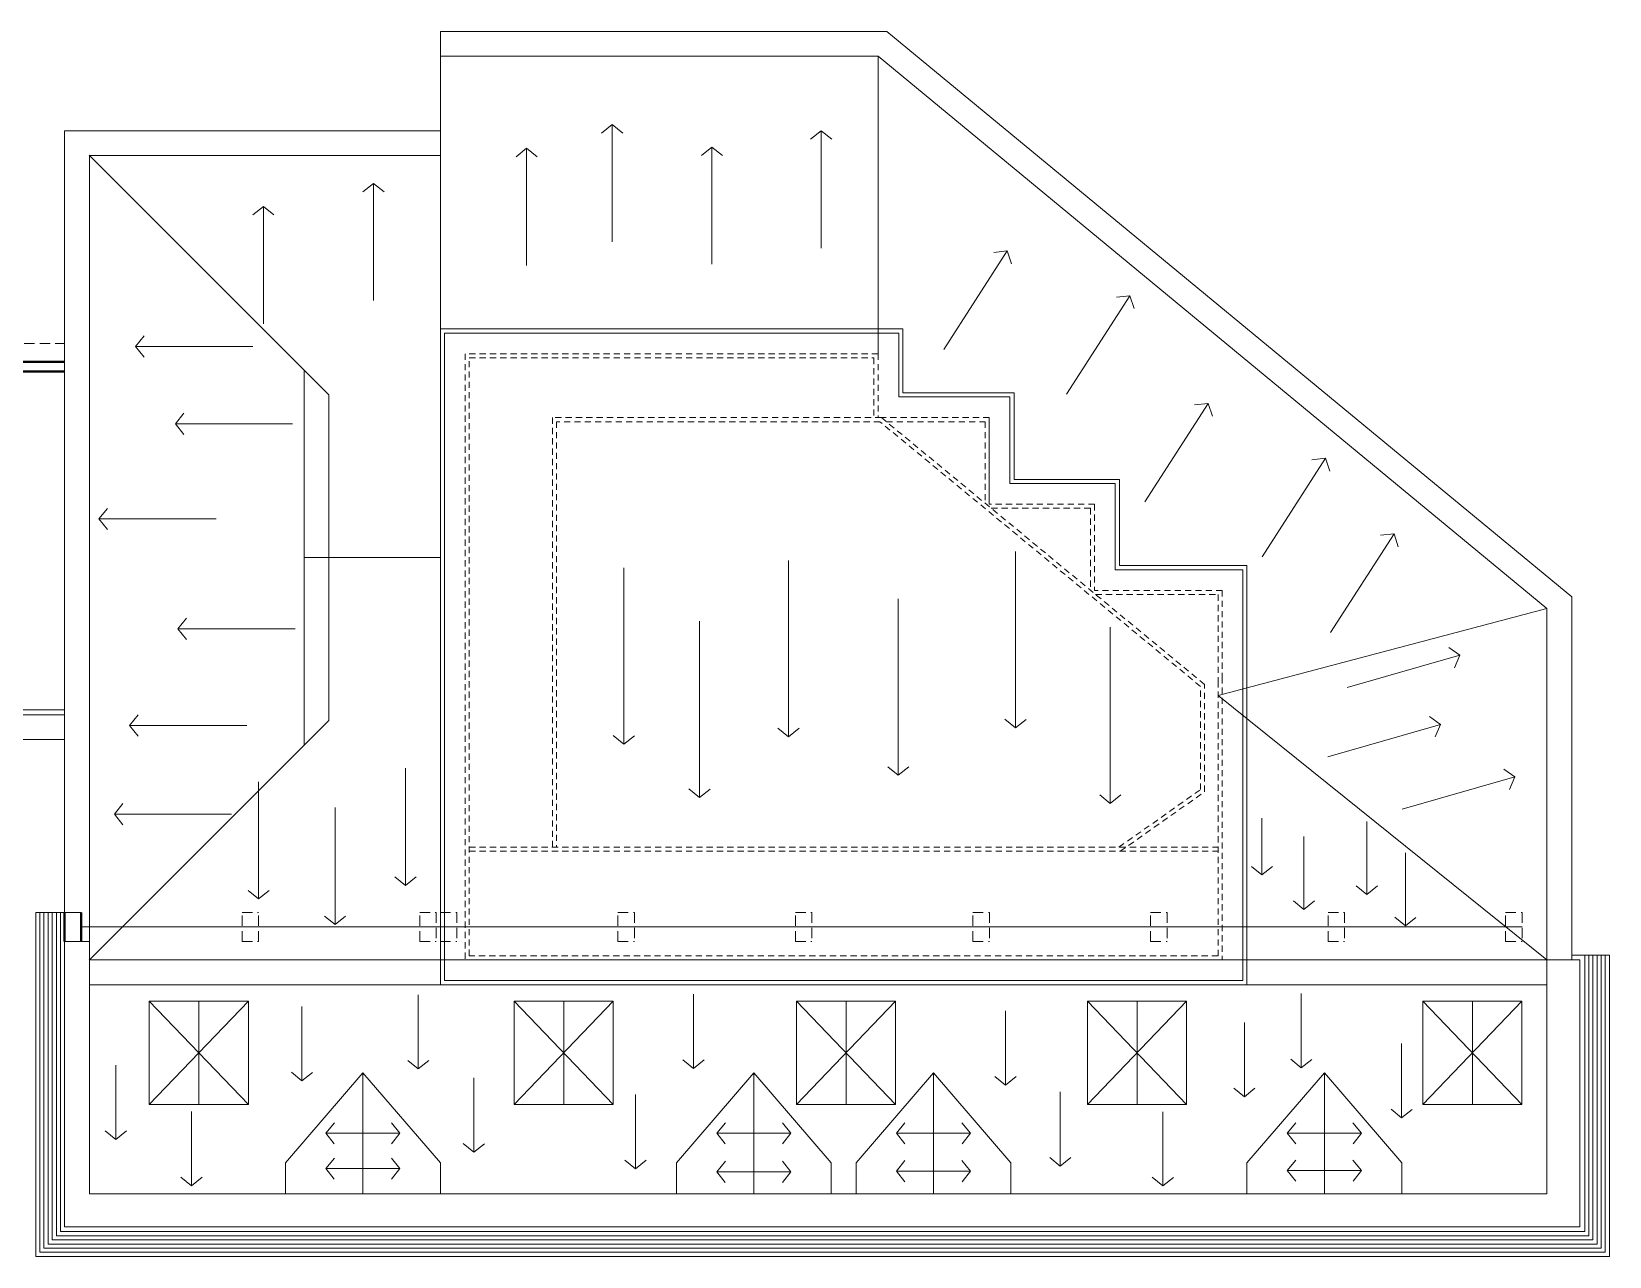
# Model space of a CAD drawing. Header units: inches. Extents: x 1352 to 5457, y 84 to 1168.
# Drawn here: x 2528.52 to 2566.74, y 84.43 to 114.08 of the extents above; entities that cross this region are included whole.
import ezdxf

# ---------------------------------------------------------------- set-up
doc = ezdxf.new("R2010")
doc.units = ezdxf.units.IN
doc.header["$MEASUREMENT"] = 0
doc.linetypes.add('DASHED2', pattern=[0.375, 0.25, -0.125])
for name, color, linetype, lineweight in [('col', 250, 'Continuous', 40), ('hatch', 250, 'DASHED2', 9), ('roof', 250, 'Continuous', 20), ('wall', 7, 'Continuous', 40)]:
    doc.layers.add(name, color=color, linetype=linetype, lineweight=lineweight)

msp = doc.modelspace()

# ---------------------------------------------------------------- linework, layer by layer
at = {"layer": 'col'}
for p, q in [((2529.322, 92.053), (2529.322, 92.753)), ((2529.722, 92.053), (2529.722, 92.753))]:
    msp.add_line(p, q, dxfattribs=at)
at = {"layer": 'hatch', "linetype": 'ByBlock'}
for p, q in [((2549.239, 114.082), (2538.422, 114.082)), ((2538.422, 114.082), (2538.422, 91.003)), ((2565.822, 100.393), (2549.239, 114.082)), ((2549.023, 113.482), (2538.422, 113.482)), ((2565.222, 100.111), (2549.023, 113.482)), ((2549.023, 113.482), (2549.023, 106.282)), ((2538.422, 111.682), (2529.322, 111.682)), ((2529.322, 111.682), (2529.322, 85.141)), ((2542.582, 111.828), (2542.326, 111.623)), ((2542.582, 108.991), (2542.582, 111.828)), ((2542.582, 111.828), (2542.838, 111.623)), ((2547.646, 111.678), (2547.39, 111.473)), ((2547.646, 108.841), (2547.646, 111.678)), ((2547.646, 111.678), (2547.903, 111.473)), ((2540.512, 111.257), (2540.256, 111.051)), ((2540.512, 108.42), (2540.512, 111.257)), ((2540.512, 111.257), (2540.769, 111.051)), ((2545.001, 111.285), (2544.745, 111.079)), ((2545.001, 108.448), (2545.001, 111.285)), ((2545.001, 111.285), (2545.258, 111.079)), ((2529.917, 111.092), (2535.722, 105.288)), ((2538.422, 111.082), (2529.922, 111.082)), ((2529.922, 111.082), (2529.922, 85.941)), ((2536.804, 110.407), (2536.548, 110.201)), ((2536.804, 107.57), (2536.804, 110.407)), ((2536.804, 110.407), (2537.06, 110.201)), ((2534.137, 109.846), (2533.881, 109.641)), ((2534.137, 107.009), (2534.137, 109.846)), ((2534.137, 109.846), (2534.393, 109.641)), ((2550.617, 106.383), (2552.152, 108.77)), ((2552.152, 108.77), (2551.825, 108.735)), ((2552.152, 108.77), (2552.256, 108.459)), ((2553.589, 105.301), (2555.124, 107.687)), ((2555.124, 107.687), (2554.797, 107.653)), ((2555.124, 107.687), (2555.228, 107.376)), ((2531.042, 106.455), (2531.248, 106.711)), ((2549.623, 106.882), (2538.422, 106.882)), ((2549.623, 106.882), (2549.623, 105.334)), ((2533.88, 106.455), (2531.042, 106.455)), ((2531.042, 106.455), (2531.248, 106.199)), ((2535.122, 96.803), (2535.122, 105.888)), ((2535.722, 97.403), (2535.722, 105.288)), ((2552.318, 105.334), (2549.623, 105.334)), ((2552.318, 105.334), (2552.318, 103.239)), ((2532.007, 104.585), (2532.213, 104.841)), ((2551.718, 104.734), (2551.718, 102.639)), ((2555.483, 102.694), (2557.017, 105.08)), ((2557.017, 105.08), (2556.691, 105.046)), ((2557.017, 105.08), (2557.122, 104.769)), ((2534.845, 104.585), (2532.007, 104.585)), ((2532.007, 104.585), (2532.213, 104.329)), ((2558.324, 101.363), (2559.858, 103.75)), ((2559.858, 103.75), (2559.531, 103.715)), ((2559.858, 103.75), (2559.962, 103.438)), ((2554.868, 103.239), (2552.318, 103.239)), ((2554.868, 103.239), (2554.868, 101.152)), ((2530.155, 102.28), (2530.361, 102.536)), ((2532.993, 102.28), (2530.155, 102.28)), ((2530.155, 102.28), (2530.361, 102.024)), ((2559.984, 99.534), (2561.519, 101.921)), ((2561.519, 101.921), (2561.192, 101.886)), ((2561.519, 101.921), (2561.623, 101.61)), ((2535.122, 101.346), (2538.422, 101.346)), ((2546.853, 97.009), (2546.853, 101.277)), ((2552.349, 97.224), (2552.349, 101.492)), ((2542.865, 96.829), (2542.865, 101.097)), ((2557.958, 101.152), (2554.868, 101.152)), ((2557.958, 101.152), (2557.958, 99.051)), ((2549.511, 96.076), (2549.511, 100.344)), ((2565.822, 91.603), (2565.822, 100.393)), ((2532.066, 99.618), (2532.272, 99.875)), ((2544.697, 95.537), (2544.697, 99.805)), ((2565.222, 100.111), (2557.258, 98.005)), ((2565.222, 85.941), (2565.222, 100.111)), ((2534.903, 99.618), (2532.066, 99.618)), ((2532.066, 99.618), (2532.272, 99.362)), ((2554.648, 95.394), (2554.648, 99.662)), ((2557.958, 99.051), (2557.958, 91.003)), ((2557.958, 99.051), (2557.958, 99.051)), ((2560.384, 98.199), (2563.112, 98.981)), ((2563.112, 98.981), (2562.844, 99.171)), ((2563.112, 98.981), (2562.985, 98.678)), ((2557.358, 98.451), (2557.358, 98.451)), ((2565.222, 91.603), (2557.258, 98.005)), ((2529.322, 97.541), (2524.723, 97.541)), ((2529.322, 97.656), (2525.323, 97.656)), ((2530.896, 97.281), (2531.102, 97.537)), ((2562.646, 97.308), (2562.378, 97.497)), ((2529.917, 91.599), (2535.722, 97.403)), ((2533.734, 97.281), (2530.896, 97.281)), ((2530.896, 97.281), (2531.102, 97.025)), ((2546.853, 97.009), (2546.598, 97.216)), ((2546.853, 97.009), (2547.11, 97.213)), ((2552.349, 97.224), (2552.095, 97.432)), ((2552.349, 97.224), (2552.607, 97.428)), ((2559.919, 96.525), (2562.646, 97.308)), ((2562.646, 97.308), (2562.519, 97.005)), ((2529.322, 96.941), (2525.323, 96.941)), ((2542.865, 96.829), (2542.61, 97.037)), ((2542.865, 96.829), (2543.122, 97.033)), ((2537.579, 96.248), (2537.579, 93.41)), ((2549.511, 96.076), (2549.257, 96.283)), ((2549.511, 96.076), (2549.769, 96.28)), ((2561.72, 95.254), (2564.448, 96.036)), ((2564.448, 96.036), (2564.179, 96.225)), ((2564.448, 96.036), (2564.32, 95.733)), ((2534.022, 95.92), (2534.022, 93.082)), ((2544.697, 95.537), (2544.443, 95.745)), ((2544.697, 95.537), (2544.955, 95.741)), ((2554.648, 95.394), (2554.394, 95.601)), ((2554.648, 95.394), (2554.906, 95.598)), ((2530.529, 95.135), (2530.735, 95.391)), ((2535.871, 95.296), (2535.871, 92.459)), ((2533.367, 95.135), (2530.529, 95.135)), ((2530.529, 95.135), (2530.735, 94.879)), ((2558.318, 93.661), (2558.318, 95.038)), ((2560.861, 93.191), (2560.861, 94.956)), ((2559.339, 92.829), (2559.339, 94.594)), ((2561.794, 92.431), (2561.794, 94.196)), ((2558.318, 93.661), (2558.064, 93.868)), ((2558.318, 93.661), (2558.576, 93.865)), ((2534.022, 93.082), (2533.766, 93.288)), ((2534.022, 93.082), (2534.278, 93.288)), ((2537.579, 93.41), (2537.322, 93.616)), ((2537.579, 93.41), (2537.835, 93.616)), ((2560.861, 93.191), (2560.606, 93.398)), ((2560.861, 93.191), (2561.118, 93.395)), ((2559.339, 92.829), (2559.085, 93.036)), ((2559.339, 92.829), (2559.597, 93.033)), ((2528.622, 92.753), (2529.722, 92.753)), ((2528.622, 92.753), (2528.622, 84.426)), ((2528.722, 92.753), (2528.722, 84.526)), ((2528.822, 92.753), (2528.822, 84.626)), ((2528.922, 92.753), (2528.922, 84.726)), ((2529.022, 92.753), (2529.022, 84.826)), ((2529.122, 92.753), (2529.122, 84.926)), ((2529.222, 92.753), (2529.222, 85.026)), ((2535.871, 92.459), (2535.615, 92.665)), ((2535.871, 92.459), (2536.127, 92.665)), ((2561.794, 92.431), (2561.539, 92.638)), ((2561.794, 92.431), (2562.051, 92.635)), ((2529.722, 92.403), (2564.622, 92.403)), ((2529.322, 92.053), (2529.922, 92.053)), ((2566.137, 91.718), (2565.822, 91.718)), ((2566.137, 91.718), (2566.137, 85.026)), ((2566.137, 91.718), (2566.737, 91.718)), ((2566.237, 91.718), (2566.237, 84.926)), ((2566.337, 91.718), (2566.337, 84.826)), ((2566.437, 91.718), (2566.437, 84.726)), ((2566.537, 91.718), (2566.537, 84.626)), ((2566.637, 91.718), (2566.637, 84.526)), ((2566.737, 91.718), (2566.737, 84.426)), ((2529.922, 91.603), (2539.022, 91.603)), ((2539.022, 91.603), (2557.358, 91.603)), ((2566.022, 91.603), (2557.358, 91.603)), ((2566.022, 91.603), (2566.022, 85.141)), ((2529.922, 91.003), (2557.958, 91.003)), ((2557.958, 91.003), (2565.222, 91.003)), ((2531.372, 90.603), (2533.772, 90.603)), ((2531.372, 88.103), (2531.372, 90.603)), ((2531.372, 88.103), (2533.772, 90.603)), ((2533.772, 88.103), (2531.372, 90.603)), ((2532.572, 88.103), (2532.572, 90.603)), ((2533.772, 88.103), (2533.772, 90.603)), ((2537.889, 88.964), (2537.889, 90.759)), ((2540.21, 90.603), (2542.61, 90.603)), ((2540.21, 88.103), (2540.21, 90.603)), ((2540.21, 88.103), (2542.61, 90.603)), ((2542.61, 88.103), (2540.21, 90.603)), ((2541.41, 88.103), (2541.41, 90.603)), ((2542.61, 88.103), (2542.61, 90.603)), ((2544.553, 88.979), (2544.553, 90.774)), ((2547.048, 90.603), (2549.448, 90.603)), ((2547.048, 88.103), (2547.048, 90.603)), ((2547.048, 88.103), (2549.448, 90.603)), ((2549.448, 88.103), (2547.048, 90.603)), ((2548.248, 88.103), (2548.248, 90.603)), ((2549.448, 88.103), (2549.448, 90.603)), ((2554.095, 90.603), (2556.495, 90.603)), ((2554.095, 88.103), (2554.095, 90.603)), ((2554.095, 88.103), (2556.495, 90.603)), ((2556.495, 88.103), (2554.095, 90.603)), ((2555.295, 88.103), (2555.295, 90.603)), ((2556.495, 88.103), (2556.495, 90.603)), ((2559.273, 88.993), (2559.273, 90.788)), ((2564.617, 90.603), (2562.217, 90.603)), ((2562.217, 88.103), (2562.217, 90.603)), ((2564.617, 88.103), (2562.217, 90.603)), ((2562.217, 88.103), (2564.617, 90.603)), ((2563.417, 88.103), (2563.417, 90.603)), ((2564.617, 88.103), (2564.617, 90.603)), ((2535.068, 88.678), (2535.068, 90.474)), ((2552.109, 88.576), (2552.109, 90.372)), ((2557.895, 88.292), (2557.895, 90.087)), ((2561.701, 87.781), (2561.701, 89.577)), ((2530.563, 87.259), (2530.563, 89.055)), ((2537.889, 88.964), (2537.634, 89.171)), ((2537.889, 88.964), (2538.146, 89.168)), ((2544.553, 88.979), (2544.299, 89.186)), ((2544.553, 88.979), (2544.811, 89.182)), ((2559.273, 88.993), (2559.018, 89.2)), ((2559.273, 88.993), (2559.53, 89.197)), ((2534.672, 86.691), (2536.547, 88.872)), ((2535.068, 88.678), (2534.814, 88.885)), ((2535.068, 88.678), (2535.326, 88.882)), ((2536.547, 88.872), (2536.547, 85.941)), ((2538.422, 86.691), (2536.547, 88.872)), ((2539.23, 86.951), (2539.23, 88.747)), ((2544.14, 86.691), (2546.015, 88.872)), ((2546.015, 88.872), (2546.015, 85.941)), ((2547.89, 86.691), (2546.015, 88.872)), ((2548.49, 86.691), (2550.365, 88.872)), ((2550.365, 88.872), (2550.365, 85.941)), ((2552.24, 86.691), (2550.365, 88.872)), ((2552.109, 88.576), (2551.854, 88.783)), ((2552.109, 88.576), (2552.366, 88.78)), ((2557.958, 86.691), (2559.833, 88.872)), ((2559.833, 88.872), (2559.833, 85.941)), ((2561.708, 86.691), (2559.833, 88.872)), ((2543.146, 86.55), (2543.146, 88.345)), ((2553.435, 86.615), (2553.435, 88.411)), ((2557.895, 88.292), (2557.64, 88.499)), ((2557.895, 88.292), (2558.152, 88.496)), ((2531.372, 88.103), (2533.772, 88.103)), ((2532.393, 86.137), (2532.393, 87.933)), ((2540.21, 88.103), (2542.61, 88.103)), ((2547.048, 88.103), (2549.448, 88.103)), ((2554.095, 88.103), (2556.495, 88.103)), ((2555.917, 86.135), (2555.917, 87.93)), ((2561.701, 87.781), (2561.447, 87.989)), ((2561.701, 87.781), (2561.959, 87.985)), ((2564.617, 88.103), (2562.217, 88.103)), ((2535.649, 87.406), (2535.856, 87.661)), ((2537.445, 87.406), (2537.237, 87.661)), ((2545.117, 87.406), (2545.325, 87.661)), ((2546.913, 87.406), (2546.705, 87.661)), ((2549.467, 87.406), (2549.675, 87.661)), ((2551.263, 87.406), (2551.055, 87.661)), ((2558.935, 87.406), (2559.143, 87.661)), ((2560.731, 87.406), (2560.523, 87.661)), ((2530.563, 87.259), (2530.308, 87.467)), ((2530.563, 87.259), (2530.82, 87.463)), ((2535.649, 87.406), (2535.853, 87.149)), ((2535.649, 87.406), (2537.445, 87.406)), ((2537.445, 87.406), (2537.241, 87.149)), ((2539.23, 86.951), (2538.976, 87.159)), ((2539.23, 86.951), (2539.488, 87.155)), ((2545.117, 87.406), (2545.321, 87.149)), ((2545.117, 87.406), (2546.913, 87.406)), ((2546.913, 87.406), (2546.709, 87.149)), ((2549.467, 87.406), (2549.671, 87.149)), ((2549.467, 87.406), (2551.263, 87.406)), ((2551.263, 87.406), (2551.059, 87.149)), ((2558.935, 87.406), (2559.139, 87.149)), ((2558.935, 87.406), (2560.731, 87.406)), ((2560.731, 87.406), (2560.527, 87.149)), ((2535.649, 86.551), (2535.856, 86.806)), ((2537.445, 86.551), (2537.237, 86.806)), ((2543.146, 86.55), (2542.892, 86.757)), ((2543.146, 86.55), (2543.404, 86.754)), ((2553.435, 86.615), (2553.18, 86.823)), ((2553.435, 86.615), (2553.692, 86.819)), ((2558.935, 86.506), (2559.143, 86.76)), ((2560.731, 86.506), (2560.523, 86.76)), ((2535.649, 86.551), (2535.853, 86.294)), ((2535.649, 86.551), (2537.445, 86.551)), ((2537.445, 86.551), (2537.241, 86.294)), ((2545.117, 86.477), (2545.325, 86.732)), ((2545.117, 86.477), (2545.321, 86.219)), ((2545.117, 86.477), (2546.913, 86.477)), ((2546.913, 86.477), (2546.705, 86.732)), ((2546.913, 86.477), (2546.709, 86.219)), ((2549.467, 86.491), (2549.675, 86.746)), ((2549.467, 86.491), (2549.671, 86.234)), ((2549.467, 86.491), (2551.263, 86.491)), ((2551.263, 86.491), (2551.055, 86.746)), ((2551.263, 86.491), (2551.059, 86.234)), ((2558.935, 86.506), (2559.139, 86.248)), ((2558.935, 86.506), (2560.731, 86.506)), ((2560.731, 86.506), (2560.527, 86.248)), ((2532.393, 86.137), (2532.138, 86.345)), ((2532.393, 86.137), (2532.65, 86.341)), ((2555.917, 86.135), (2555.663, 86.342)), ((2555.917, 86.135), (2556.175, 86.339)), ((2529.922, 85.941), (2565.222, 85.941)), ((2529.122, 84.926), (2566.237, 84.926)), ((2529.222, 85.026), (2566.137, 85.026)), ((2529.322, 85.141), (2566.022, 85.141)), ((2528.722, 84.526), (2566.637, 84.526)), ((2528.822, 84.626), (2566.537, 84.626)), ((2528.922, 84.726), (2566.437, 84.726)), ((2529.022, 84.826), (2566.337, 84.826)), ((2528.622, 84.426), (2566.737, 84.426))]:
    msp.add_line(p, q, dxfattribs=at)
at = {"layer": 'hatch', "linetype": 'DASHED2', "ltscale": 0.6}
for p, q in [((2549.023, 106.282), (2539.022, 106.282)), ((2539.022, 106.282), (2539.022, 91.603)), ((2549.023, 106.282), (2549.023, 104.734)), ((2549.106, 104.734), (2541.139, 104.734)), ((2541.139, 104.734), (2541.139, 94.234)), ((2551.718, 104.734), (2549.023, 104.734)), ((2556.931, 98.275), (2549.106, 104.734)), ((2549.07, 104.634), (2541.239, 104.634)), ((2541.239, 104.634), (2541.239, 94.334)), ((2556.831, 98.228), (2549.07, 104.634)), ((2554.268, 102.639), (2551.718, 102.639)), ((2554.268, 102.639), (2554.268, 100.552)), ((2557.358, 100.552), (2554.268, 100.552)), ((2557.358, 100.552), (2557.358, 98.451)), ((2556.831, 95.727), (2556.831, 98.228)), ((2556.931, 95.675), (2556.931, 98.275)), ((2557.358, 98.451), (2557.358, 91.603)), ((2554.857, 94.334), (2556.831, 95.727)), ((2554.888, 94.234), (2556.931, 95.675)), ((2539.122, 94.334), (2557.258, 94.334)), ((2539.122, 94.234), (2557.258, 94.234))]:
    msp.add_line(p, q, dxfattribs=at)
at = {"layer": 'hatch', "linetype": 'ByBlock'}
msp.add_lwpolyline([(2538.522, 91.103), (2557.858, 91.103), (2557.858, 98.951), (2557.858, 98.951), (2557.858, 101.052), (2554.768, 101.052), (2554.768, 103.139), (2552.218, 103.139), (2552.218, 105.234), (2549.523, 105.234), (2549.523, 106.782), (2538.522, 106.782)], close=True, dxfattribs=at)
at = {"layer": 'hatch', "linetype": 'DASHED2', "ltscale": 0.6}
for points in [[(2554.293, 100.452), (2557.258, 100.452), (2557.258, 98.351), (2557.258, 98.351), (2557.258, 91.703), (2539.122, 91.703), (2539.122, 106.182), (2548.923, 106.182), (2548.923, 104.734)], [(2548.923, 104.634), (2549.07, 104.634)], [(2549.227, 104.634), (2551.618, 104.634), (2551.618, 102.66)], [(2551.766, 102.539), (2554.168, 102.539), (2554.168, 100.556)]]:
    msp.add_lwpolyline(points, dxfattribs=at)
at = {"layer": 'hatch', "linetype": 'ByBlock'}
for points in [[(2534.672, 86.691), (2534.672, 85.941)], [(2538.422, 86.691), (2538.422, 85.941)], [(2544.14, 86.691), (2544.14, 85.941)], [(2547.89, 86.691), (2547.89, 85.941)], [(2548.49, 86.691), (2548.49, 85.941)], [(2552.24, 86.691), (2552.24, 85.941)], [(2557.958, 86.691), (2557.958, 85.941)], [(2561.708, 86.691), (2561.708, 85.941)]]:
    msp.add_lwpolyline(points, dxfattribs=at)
at = {"layer": 'roof', "linetype": 'DASHED2'}
for p, q in [((2520.845, 106.532), (2529.322, 106.532)), ((2529.722, 92.753), (2529.722, 92.053)), ((2533.622, 92.753), (2534.022, 92.753)), ((2533.622, 92.053), (2533.622, 92.753)), ((2534.022, 92.053), (2534.022, 92.753)), ((2537.922, 92.753), (2538.322, 92.753)), ((2537.922, 92.053), (2537.922, 92.753)), ((2538.322, 92.753), (2538.322, 92.053)), ((2538.422, 92.753), (2538.822, 92.753)), ((2538.422, 92.053), (2538.422, 92.753)), ((2538.822, 92.753), (2538.822, 92.053)), ((2542.722, 92.753), (2543.122, 92.753)), ((2542.722, 92.053), (2542.722, 92.753)), ((2543.122, 92.753), (2543.122, 92.053)), ((2547.022, 92.753), (2547.422, 92.753)), ((2547.022, 92.053), (2547.022, 92.753)), ((2547.422, 92.753), (2547.422, 92.053)), ((2551.322, 92.753), (2551.722, 92.753)), ((2551.322, 92.053), (2551.322, 92.753)), ((2551.722, 92.753), (2551.722, 92.053)), ((2555.622, 92.753), (2556.022, 92.753)), ((2555.622, 92.053), (2555.622, 92.753)), ((2556.022, 92.753), (2556.022, 92.053)), ((2559.922, 92.753), (2560.322, 92.753)), ((2559.922, 92.053), (2559.922, 92.753)), ((2560.322, 92.753), (2560.322, 92.053)), ((2564.222, 92.753), (2564.622, 92.753)), ((2564.222, 92.053), (2564.222, 92.753)), ((2564.622, 92.753), (2564.622, 92.053)), ((2529.322, 92.053), (2529.722, 92.053)), ((2533.622, 92.053), (2534.022, 92.053)), ((2537.922, 92.053), (2538.322, 92.053)), ((2538.422, 92.053), (2538.822, 92.053)), ((2542.722, 92.053), (2543.122, 92.053)), ((2547.022, 92.053), (2547.422, 92.053)), ((2551.322, 92.053), (2551.722, 92.053)), ((2555.622, 92.053), (2556.022, 92.053)), ((2559.922, 92.053), (2560.322, 92.053)), ((2564.222, 92.053), (2564.622, 92.053))]:
    msp.add_line(p, q, dxfattribs=at)
at = {"layer": 'wall'}
for p, q in [((2524.493, 106.082), (2529.322, 106.082)), ((2524.723, 105.852), (2529.322, 105.852))]:
    msp.add_line(p, q, dxfattribs=at)

doc.saveas('drawing.dxf')
